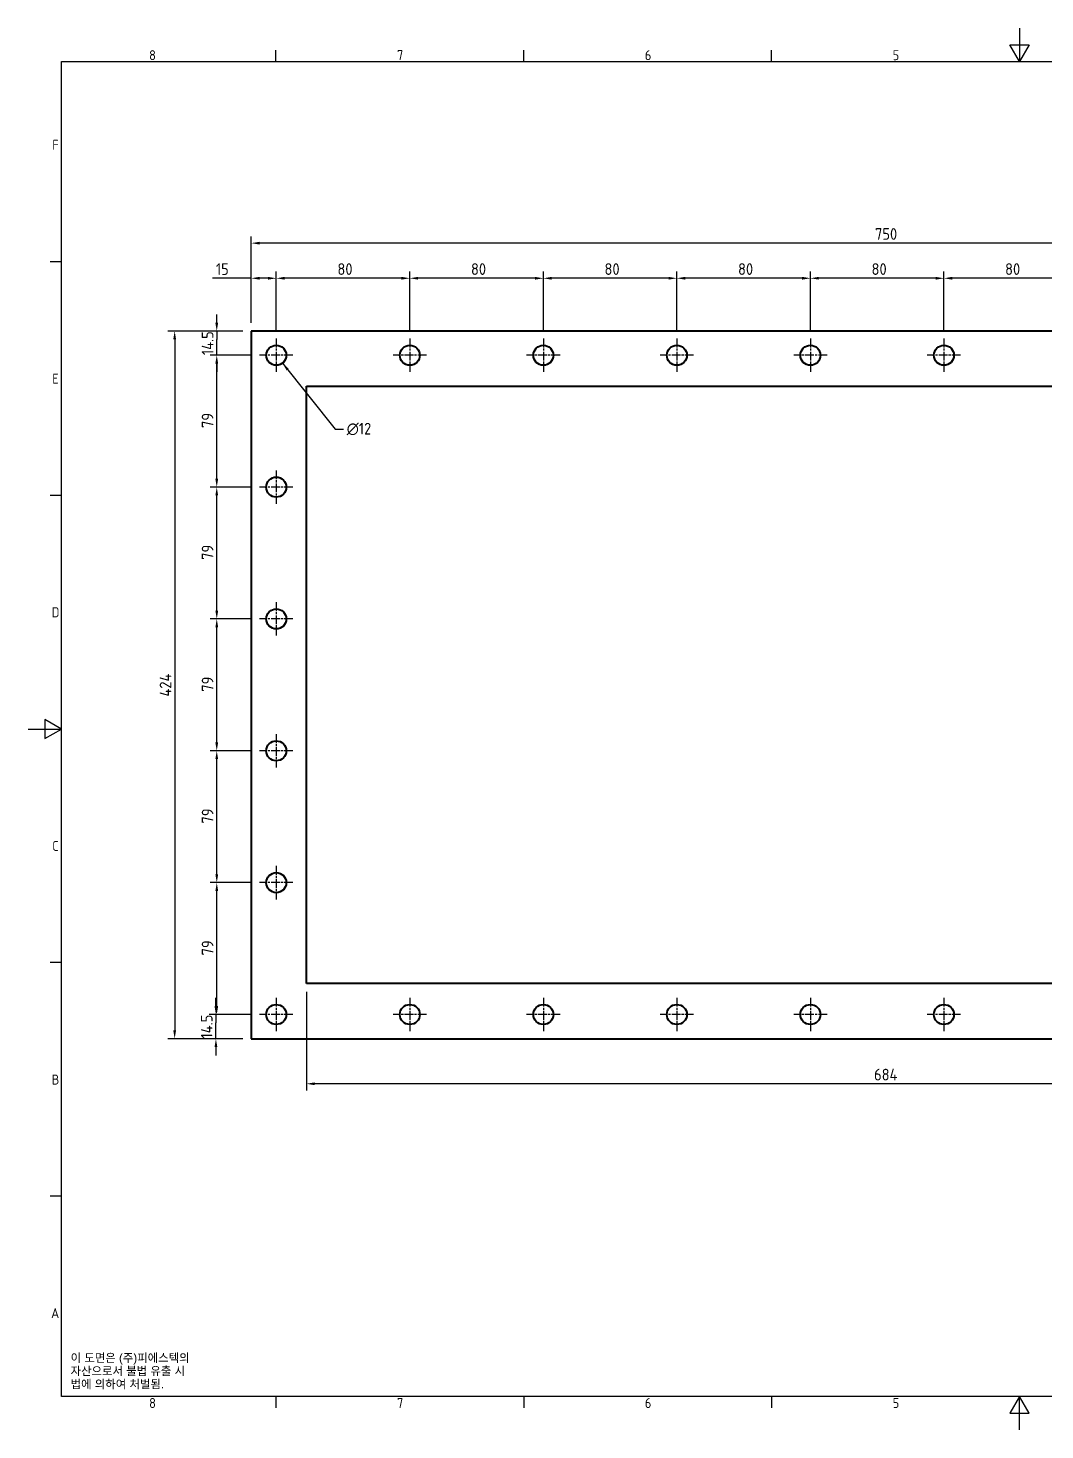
# Model space of a CAD drawing. Header units: millimetres. Extents: x 0 to 1188, y 0 to 840.
# Drawn here: x 0 to 609, y 0 to 840 of the extents above; entities that cross this region are included whole.
import ezdxf

# ---------------------------------------------------------------- set-up
doc = ezdxf.new("R2010")
doc.units = ezdxf.units.MM
doc.header["$LTSCALE"] = 2
doc.linetypes.add('CHAIN', pattern=[0.3543, 0.2362, -0.0295, 0.0591, -0.0295])
doc.layers.get('0').update_dxf_attribs({"color": 3, "lineweight": 25})
for name, color, linetype, lineweight in [('가시적인 것(ISO)', 3, 'Continuous', 40), ('경계(ISO)', 7, 'Continuous', 25), ('기호(ISO)', 5, 'Continuous', 25), ('중심 표식(ISO)', 1, 'Continuous', 25), ('치수(ISO)', 2, 'Continuous', 25)]:
    doc.layers.add(name, color=color, linetype=linetype, lineweight=lineweight)
doc.styles.add('문자 텍스트_M2B', font='isocp.shx')
doc.styles.add('문자 텍스트_PSTEK_POSCO', font='isocp.shx')
doc.styles.add('치수 텍스트_PSTEK_POSCO', font='isocp.shx')
doc.dimstyles.new('치수_PSTEK_POSCO', dxfattribs={"dimscale": 2, "dimtxt": 3.5, "dimasz": 2.5, "dimexe": 2, "dimexo": 2.5, "dimgap": 1, "dimtad": 1, "dimrnd": 1e-08, "dimdsep": 46, "dimtxsty": '치수 텍스트_PSTEK_POSCO', "dimcen": 0.09, "dimdle": 10, "dimclrd": 7, "dimclre": 7, "dimclrt": 2, "dimadec": 1, "dimazin": 2, "dimtfac": 1, "dimtmove": 0, "dimatfit": 3, "dimfxl": 0, "dimtolj": 1, "dimlwd": -1, "dimlwe": -1, "dimarcsym": 0})
doc.dimstyles.new('치수_PSTEK_POSCO$7', dxfattribs={"dimscale": 2, "dimtxt": 3.5, "dimasz": 2.5, "dimexe": 2, "dimexo": 2.5, "dimgap": 1, "dimtad": 1, "dimrnd": 1e-08, "dimdsep": 46, "dimtxsty": '치수 텍스트_PSTEK_POSCO', "dimcen": 0.09, "dimdle": 10, "dimclrd": 7, "dimclre": 7, "dimclrt": 2, "dimadec": 1, "dimazin": 2, "dimtfac": 1, "dimtmove": 0, "dimatfit": 3, "dimfxl": 0, "dimtolj": 1, "dimlwd": -1, "dimlwe": -1, "dimarcsym": 0})

# ---------------------------------------------------------------- blocks, each defined once
blk = doc.blocks.new('경계 Default Border')
at = {"layer": '경계(ISO)'}
for p, q in [((74.25, 410), (74.25, 413.4)), ((148.5, 410), (148.5, 413.4)), ((222.75, 410), (222.75, 413.4)), ((10, 350), (6.6, 350)), ((10, 280), (6.6, 280)), ((10, 140), (6.6, 140)), ((10, 70), (6.6, 70)), ((74.25, 10), (74.25, 6.6)), ((148.5, 10), (148.5, 6.6)), ((222.75, 10), (222.75, 6.6))]:
    blk.add_line(p, q, dxfattribs=at)
at = {"layer": '경계(ISO)', "flags": 128}
for points in [[(297, 420), (297, 410), (294.11, 415), (299.89, 415), (297, 410)], [(10, 10), (10, 410), (584, 410), (584, 10), (10, 10)], [(0, 210), (10, 210), (5, 212.89), (5, 207.11), (10, 210)], [(297, 0), (297, 10), (294.11, 5), (299.89, 5), (297, 10)]]:
    blk.add_lwpolyline(points, dxfattribs=at)
at = {"layer": '경계(ISO)', "color": 2, "char_height": 3, "attachment_point": 7, "style": '문자 텍스트_M2B'}
for s, insert in [('8', (36.27, 410.37)), ('7', (110.52, 410.39)), ('6', (184.77, 410.37)), ('5', (259.02, 410.37)), ('F', (7.24, 383.5)), ('E', (7.24, 313.47)), ('D', (7.08, 243.47)), ('C', (7.24, 173.47)), ('B', (7.08, 103.47)), ('A', (6.91, 33.49)), ('8', (36.27, 6.57)), ('7', (110.52, 6.59)), ('6', (184.77, 6.57)), ('5', (259.02, 6.57))]:
    blk.add_mtext(s, dxfattribs=dict(at, insert=insert))
blk = doc.blocks.new('*D23')
at = {"layer": 'Defpoints', "color": 0, "transparency": 16777216}
for p in [(133.73, 711.11), (133.73, 658.43), (883.73, 658.43)]:
    blk.add_point(p, dxfattribs=at)
at = {"layer": '치수(ISO)', "color": 7, "transparency": 16777216}
for p, q in [((133.73, 663.43), (133.73, 715.11)), ((883.73, 663.43), (883.73, 715.11)), ((878.73, 711.11), (138.73, 711.11))]:
    blk.add_line(p, q, dxfattribs=at)
for points in [[(138.73, 711.94), (138.73, 710.28), (133.73, 711.11)], [(878.73, 711.94), (878.73, 710.28), (883.73, 711.11)]]:
    blk.add_solid(points, dxfattribs=at)
at = {"layer": '치수(ISO)', "color": 2, "transparency": 16777216, "insert": (507.43, 716.61), "char_height": 7, "attachment_point": 4, "style": '치수 텍스트_PSTEK_POSCO'}
blk.add_mtext('\\A1;750', dxfattribs=at)
blk = doc.blocks.new('*D24')
at = {"layer": 'Defpoints', "color": 0, "transparency": 16777216}
for p in [(133.73, 658.43), (87.85, 234.43), (133.73, 234.43)]:
    blk.add_point(p, dxfattribs=at)
at = {"layer": '치수(ISO)', "color": 7, "transparency": 16777216}
for p, q in [((128.73, 658.43), (83.85, 658.43)), ((87.85, 653.43), (87.85, 239.43)), ((128.73, 234.43), (83.85, 234.43))]:
    blk.add_line(p, q, dxfattribs=at)
for points in [[(87.02, 653.43), (88.69, 653.43), (87.85, 658.43)], [(87.02, 239.43), (88.69, 239.43), (87.85, 234.43)]]:
    blk.add_solid(points, dxfattribs=at)
at = {"layer": '치수(ISO)', "color": 2, "transparency": 16777216, "insert": (82.35, 439.43), "char_height": 7, "attachment_point": 4, "rotation": 90, "style": '치수 텍스트_PSTEK_POSCO'}
blk.add_mtext('\\A1;424', dxfattribs=at)
blk = doc.blocks.new('*D25')
at = {"layer": 'Defpoints', "color": 0, "transparency": 16777216}
for p in [(113.06, 658.43), (133.73, 658.43), (138.73, 643.93)]:
    blk.add_point(p, dxfattribs=at)
at = {"layer": '치수(ISO)', "color": 7, "transparency": 16777216}
for p, q in [((113.06, 663.43), (113.06, 668.43)), ((128.73, 658.43), (109.06, 658.43)), ((113.06, 658.43), (113.06, 653.43)), ((113.06, 648.93), (113.06, 653.43)), ((113.06, 643.93), (113.06, 648.93)), ((133.73, 643.93), (109.06, 643.93)), ((113.06, 638.93), (113.06, 633.93))]:
    blk.add_line(p, q, dxfattribs=at)
for points in [[(112.23, 663.43), (113.9, 663.43), (113.06, 658.43)], [(112.23, 638.93), (113.9, 638.93), (113.06, 643.93)]]:
    blk.add_solid(points, dxfattribs=at)
at = {"layer": '치수(ISO)', "color": 2, "transparency": 16777216, "insert": (107.56, 644.03), "char_height": 7, "attachment_point": 4, "rotation": 90, "style": '치수 텍스트_PSTEK_POSCO'}
blk.add_mtext('\\A1;14.5', dxfattribs=at)
blk = doc.blocks.new('*D26')
at = {"layer": 'Defpoints', "color": 0, "transparency": 16777216}
for p in [(113.06, 643.93), (138.73, 643.93), (138.73, 564.93)]:
    blk.add_point(p, dxfattribs=at)
at = {"layer": '치수(ISO)', "color": 7, "transparency": 16777216}
for p, q in [((133.73, 643.93), (109.06, 643.93)), ((113.06, 569.93), (113.06, 638.93)), ((133.73, 564.93), (109.06, 564.93))]:
    blk.add_line(p, q, dxfattribs=at)
for points in [[(112.23, 638.93), (113.9, 638.93), (113.06, 643.93)], [(112.23, 569.93), (113.9, 569.93), (113.06, 564.93)]]:
    blk.add_solid(points, dxfattribs=at)
at = {"layer": '치수(ISO)', "color": 2, "transparency": 16777216, "insert": (107.56, 600.35), "char_height": 7, "attachment_point": 4, "rotation": 90, "style": '치수 텍스트_PSTEK_POSCO'}
blk.add_mtext('\\A1;79', dxfattribs=at)
blk = doc.blocks.new('*D27')
at = {"layer": 'Defpoints', "color": 0, "transparency": 16777216}
for p in [(113.06, 564.93), (138.73, 564.93), (138.73, 485.93)]:
    blk.add_point(p, dxfattribs=at)
at = {"layer": '치수(ISO)', "color": 7, "transparency": 16777216}
for p, q in [((133.73, 564.93), (109.06, 564.93)), ((113.06, 490.93), (113.06, 559.93)), ((133.73, 485.93), (109.06, 485.93))]:
    blk.add_line(p, q, dxfattribs=at)
for points in [[(112.23, 559.93), (113.9, 559.93), (113.06, 564.93)], [(112.23, 490.93), (113.9, 490.93), (113.06, 485.93)]]:
    blk.add_solid(points, dxfattribs=at)
at = {"layer": '치수(ISO)', "color": 2, "transparency": 16777216, "insert": (107.56, 521.35), "char_height": 7, "attachment_point": 4, "rotation": 90, "style": '치수 텍스트_PSTEK_POSCO'}
blk.add_mtext('\\A1;79', dxfattribs=at)
blk = doc.blocks.new('*D28')
at = {"layer": 'Defpoints', "color": 0, "transparency": 16777216}
for p in [(113.06, 485.93), (138.73, 485.93), (138.73, 406.93)]:
    blk.add_point(p, dxfattribs=at)
at = {"layer": '치수(ISO)', "color": 7, "transparency": 16777216}
for p, q in [((133.73, 485.93), (109.06, 485.93)), ((113.06, 411.93), (113.06, 480.93)), ((133.73, 406.93), (109.06, 406.93))]:
    blk.add_line(p, q, dxfattribs=at)
for points in [[(112.23, 480.93), (113.9, 480.93), (113.06, 485.93)], [(112.23, 411.93), (113.9, 411.93), (113.06, 406.93)]]:
    blk.add_solid(points, dxfattribs=at)
at = {"layer": '치수(ISO)', "color": 2, "transparency": 16777216, "insert": (107.56, 442.35), "char_height": 7, "attachment_point": 4, "rotation": 90, "style": '치수 텍스트_PSTEK_POSCO'}
blk.add_mtext('\\A1;79', dxfattribs=at)
blk = doc.blocks.new('*D29')
at = {"layer": 'Defpoints', "color": 0, "transparency": 16777216}
for p in [(113.06, 406.93), (138.73, 406.93), (138.73, 327.93)]:
    blk.add_point(p, dxfattribs=at)
at = {"layer": '치수(ISO)', "color": 7, "transparency": 16777216}
for p, q in [((133.73, 406.93), (109.06, 406.93)), ((113.06, 332.93), (113.06, 401.93)), ((133.73, 327.93), (109.06, 327.93))]:
    blk.add_line(p, q, dxfattribs=at)
for points in [[(112.23, 401.93), (113.9, 401.93), (113.06, 406.93)], [(112.23, 332.93), (113.9, 332.93), (113.06, 327.93)]]:
    blk.add_solid(points, dxfattribs=at)
at = {"layer": '치수(ISO)', "color": 2, "transparency": 16777216, "insert": (107.56, 363.35), "char_height": 7, "attachment_point": 4, "rotation": 90, "style": '치수 텍스트_PSTEK_POSCO'}
blk.add_mtext('\\A1;79', dxfattribs=at)
blk = doc.blocks.new('*D30')
at = {"layer": 'Defpoints', "color": 0, "transparency": 16777216}
for p in [(113.06, 327.93), (138.73, 327.93), (138.73, 248.93)]:
    blk.add_point(p, dxfattribs=at)
at = {"layer": '치수(ISO)', "color": 7, "transparency": 16777216}
for p, q in [((133.73, 327.93), (109.06, 327.93)), ((113.06, 253.93), (113.06, 322.93)), ((133.73, 248.93), (109.06, 248.93))]:
    blk.add_line(p, q, dxfattribs=at)
for points in [[(112.23, 322.93), (113.9, 322.93), (113.06, 327.93)], [(112.23, 253.93), (113.9, 253.93), (113.06, 248.93)]]:
    blk.add_solid(points, dxfattribs=at)
at = {"layer": '치수(ISO)', "color": 2, "transparency": 16777216, "insert": (107.56, 284.35), "char_height": 7, "attachment_point": 4, "rotation": 90, "style": '치수 텍스트_PSTEK_POSCO'}
blk.add_mtext('\\A1;79', dxfattribs=at)
blk = doc.blocks.new('*D31')
at = {"layer": 'Defpoints', "color": 0, "transparency": 16777216}
for p in [(112.56, 248.93), (138.73, 248.93), (133.73, 234.43)]:
    blk.add_point(p, dxfattribs=at)
at = {"layer": '치수(ISO)', "color": 7, "transparency": 16777216}
for p, q in [((112.56, 253.93), (112.56, 258.93)), ((133.73, 248.93), (108.56, 248.93)), ((112.56, 248.93), (112.56, 243.93)), ((112.56, 239.43), (112.56, 243.93)), ((112.56, 234.43), (112.56, 239.43)), ((128.73, 234.43), (108.56, 234.43)), ((112.56, 229.43), (112.56, 224.43))]:
    blk.add_line(p, q, dxfattribs=at)
for points in [[(111.73, 253.93), (113.4, 253.93), (112.56, 248.93)], [(111.73, 229.43), (113.4, 229.43), (112.56, 234.43)]]:
    blk.add_solid(points, dxfattribs=at)
at = {"layer": '치수(ISO)', "color": 2, "transparency": 16777216, "insert": (107.06, 234.53), "char_height": 7, "attachment_point": 4, "rotation": 90, "style": '치수 텍스트_PSTEK_POSCO'}
blk.add_mtext('\\A1;14.5', dxfattribs=at)
blk = doc.blocks.new('*D33')
at = {"layer": 'Defpoints', "color": 0, "transparency": 16777216}
for p in [(166.73, 267.43), (850.73, 267.43), (166.73, 207.43)]:
    blk.add_point(p, dxfattribs=at)
at = {"layer": '치수(ISO)', "color": 7, "transparency": 16777216}
for p, q in [((166.73, 262.43), (166.73, 203.43)), ((850.73, 262.43), (850.73, 203.43)), ((845.73, 207.43), (171.73, 207.43))]:
    blk.add_line(p, q, dxfattribs=at)
for points in [[(171.73, 208.26), (171.73, 206.6), (166.73, 207.43)], [(845.73, 208.26), (845.73, 206.6), (850.73, 207.43)]]:
    blk.add_solid(points, dxfattribs=at)
at = {"layer": '치수(ISO)', "color": 2, "transparency": 16777216, "insert": (506.87, 212.93), "char_height": 7, "attachment_point": 4, "style": '치수 텍스트_PSTEK_POSCO'}
blk.add_mtext('\\A1;684', dxfattribs=at)
blk = doc.blocks.new('*D34')
at = {"layer": 'Defpoints', "color": 0, "transparency": 16777216}
for p in [(133.73, 690.07), (133.73, 658.43), (148.73, 653.93)]:
    blk.add_point(p, dxfattribs=at)
at = {"layer": '치수(ISO)', "color": 7, "transparency": 16777216}
for p, q in [((133.73, 690.07), (110.54, 690.07)), ((133.73, 663.43), (133.73, 694.07)), ((143.73, 690.07), (138.73, 690.07)), ((148.73, 658.93), (148.73, 694.07))]:
    blk.add_line(p, q, dxfattribs=at)
for points in [[(138.73, 690.91), (138.73, 689.24), (133.73, 690.07)], [(143.73, 690.91), (143.73, 689.24), (148.73, 690.07)]]:
    blk.add_solid(points, dxfattribs=at)
at = {"layer": '치수(ISO)', "color": 2, "transparency": 16777216, "insert": (112.54, 695.57), "char_height": 7, "attachment_point": 4, "style": '치수 텍스트_PSTEK_POSCO'}
blk.add_mtext('\\A1;15', dxfattribs=at)
blk = doc.blocks.new('*D35')
at = {"layer": 'Defpoints', "color": 0, "transparency": 16777216}
for p in [(148.73, 690.07), (148.73, 653.93), (228.73, 653.93)]:
    blk.add_point(p, dxfattribs=at)
at = {"layer": '치수(ISO)', "color": 7, "transparency": 16777216}
for p, q in [((148.73, 658.93), (148.73, 694.07)), ((223.73, 690.07), (153.73, 690.07)), ((228.73, 658.93), (228.73, 694.07))]:
    blk.add_line(p, q, dxfattribs=at)
for points in [[(153.73, 690.91), (153.73, 689.24), (148.73, 690.07)], [(223.73, 690.91), (223.73, 689.24), (228.73, 690.07)]]:
    blk.add_solid(points, dxfattribs=at)
at = {"layer": '치수(ISO)', "color": 2, "transparency": 16777216, "insert": (185.36, 695.57), "char_height": 7, "attachment_point": 4, "style": '치수 텍스트_PSTEK_POSCO'}
blk.add_mtext('\\A1;80', dxfattribs=at)
blk = doc.blocks.new('*D36')
at = {"layer": 'Defpoints', "color": 0, "transparency": 16777216}
for p in [(228.73, 690.07), (228.73, 653.93), (308.73, 653.93)]:
    blk.add_point(p, dxfattribs=at)
at = {"layer": '치수(ISO)', "color": 7, "transparency": 16777216}
for p, q in [((228.73, 658.93), (228.73, 694.07)), ((303.73, 690.07), (233.73, 690.07)), ((308.73, 658.93), (308.73, 694.07))]:
    blk.add_line(p, q, dxfattribs=at)
for points in [[(233.73, 690.91), (233.73, 689.24), (228.73, 690.07)], [(303.73, 690.91), (303.73, 689.24), (308.73, 690.07)]]:
    blk.add_solid(points, dxfattribs=at)
at = {"layer": '치수(ISO)', "color": 2, "transparency": 16777216, "insert": (265.36, 695.57), "char_height": 7, "attachment_point": 4, "style": '치수 텍스트_PSTEK_POSCO'}
blk.add_mtext('\\A1;80', dxfattribs=at)
blk = doc.blocks.new('*D37')
at = {"layer": 'Defpoints', "color": 0, "transparency": 16777216}
for p in [(308.73, 690.07), (308.73, 653.93), (388.73, 653.93)]:
    blk.add_point(p, dxfattribs=at)
at = {"layer": '치수(ISO)', "color": 7, "transparency": 16777216}
for p, q in [((308.73, 658.93), (308.73, 694.07)), ((383.73, 690.07), (313.73, 690.07)), ((388.73, 658.93), (388.73, 694.07))]:
    blk.add_line(p, q, dxfattribs=at)
for points in [[(313.73, 690.91), (313.73, 689.24), (308.73, 690.07)], [(383.73, 690.91), (383.73, 689.24), (388.73, 690.07)]]:
    blk.add_solid(points, dxfattribs=at)
at = {"layer": '치수(ISO)', "color": 2, "transparency": 16777216, "insert": (345.36, 695.57), "char_height": 7, "attachment_point": 4, "style": '치수 텍스트_PSTEK_POSCO'}
blk.add_mtext('\\A1;80', dxfattribs=at)
blk = doc.blocks.new('*D38')
at = {"layer": 'Defpoints', "color": 0, "transparency": 16777216}
for p in [(388.73, 690.07), (388.73, 653.93), (468.73, 653.93)]:
    blk.add_point(p, dxfattribs=at)
at = {"layer": '치수(ISO)', "color": 7, "transparency": 16777216}
for p, q in [((388.73, 658.93), (388.73, 694.07)), ((463.73, 690.07), (393.73, 690.07)), ((468.73, 658.93), (468.73, 694.07))]:
    blk.add_line(p, q, dxfattribs=at)
for points in [[(393.73, 690.91), (393.73, 689.24), (388.73, 690.07)], [(463.73, 690.91), (463.73, 689.24), (468.73, 690.07)]]:
    blk.add_solid(points, dxfattribs=at)
at = {"layer": '치수(ISO)', "color": 2, "transparency": 16777216, "insert": (425.36, 695.57), "char_height": 7, "attachment_point": 4, "style": '치수 텍스트_PSTEK_POSCO'}
blk.add_mtext('\\A1;80', dxfattribs=at)
blk = doc.blocks.new('*D39')
at = {"layer": 'Defpoints', "color": 0, "transparency": 16777216}
for p in [(468.73, 690.07), (468.73, 653.93), (548.73, 653.93)]:
    blk.add_point(p, dxfattribs=at)
at = {"layer": '치수(ISO)', "color": 7, "transparency": 16777216}
for p, q in [((468.73, 658.93), (468.73, 694.07)), ((543.73, 690.07), (473.73, 690.07)), ((548.73, 658.93), (548.73, 694.07))]:
    blk.add_line(p, q, dxfattribs=at)
for points in [[(473.73, 690.91), (473.73, 689.24), (468.73, 690.07)], [(543.73, 690.91), (543.73, 689.24), (548.73, 690.07)]]:
    blk.add_solid(points, dxfattribs=at)
at = {"layer": '치수(ISO)', "color": 2, "transparency": 16777216, "insert": (505.36, 695.57), "char_height": 7, "attachment_point": 4, "style": '치수 텍스트_PSTEK_POSCO'}
blk.add_mtext('\\A1;80', dxfattribs=at)
blk = doc.blocks.new('*D40')
at = {"layer": 'Defpoints', "color": 0, "transparency": 16777216}
for p in [(548.73, 690.07), (548.73, 653.93), (628.73, 653.93)]:
    blk.add_point(p, dxfattribs=at)
at = {"layer": '치수(ISO)', "color": 7, "transparency": 16777216}
for p, q in [((548.73, 658.93), (548.73, 694.07)), ((623.73, 690.07), (553.73, 690.07)), ((628.73, 658.93), (628.73, 694.07))]:
    blk.add_line(p, q, dxfattribs=at)
for points in [[(553.73, 690.91), (553.73, 689.24), (548.73, 690.07)], [(623.73, 690.91), (623.73, 689.24), (628.73, 690.07)]]:
    blk.add_solid(points, dxfattribs=at)
at = {"layer": '치수(ISO)', "color": 2, "transparency": 16777216, "insert": (585.36, 695.57), "char_height": 7, "attachment_point": 4, "style": '치수 텍스트_PSTEK_POSCO'}
blk.add_mtext('\\A1;80', dxfattribs=at)

msp = doc.modelspace()

# ---------------------------------------------------------------- linework, layer by layer
at = {"layer": '가시적인 것(ISO)'}
for p, q in [((133.73, 658.429), (133.73, 234.429)), ((883.73, 658.429), (133.73, 658.429)), ((166.73, 267.429), (166.73, 625.429)), ((166.73, 625.429), (850.73, 625.429)), ((850.73, 267.429), (166.73, 267.429)), ((133.73, 234.429), (883.73, 234.429))]:
    msp.add_line(p, q, dxfattribs=at)
for centre in [(148.73, 643.929), (228.73, 643.929), (308.73, 643.929), (388.73, 643.929), (468.73, 643.929), (548.73, 643.929), (148.73, 564.929), (148.73, 485.929), (148.73, 406.929), (148.73, 327.929), (148.73, 248.929), (228.73, 248.929), (308.73, 248.929), (388.73, 248.929), (468.73, 248.929), (548.73, 248.929)]:
    msp.add_circle(centre, 6, dxfattribs=at)
at = {"layer": '중심 표식(ISO)', "linetype": 'CHAIN', "ltscale": 11.111974}
for p, q in [((148.73, 653.929), (148.73, 633.929)), ((228.73, 653.929), (228.73, 633.929)), ((308.73, 653.929), (308.73, 633.929)), ((388.73, 653.929), (388.73, 633.929)), ((468.73, 653.929), (468.73, 633.929)), ((548.73, 653.929), (548.73, 633.929)), ((158.73, 643.929), (138.73, 643.929)), ((238.73, 643.929), (218.73, 643.929)), ((318.73, 643.929), (298.73, 643.929)), ((398.73, 643.929), (378.73, 643.929)), ((478.73, 643.929), (458.73, 643.929)), ((558.73, 643.929), (538.73, 643.929)), ((148.73, 574.929), (148.73, 554.929)), ((158.73, 564.929), (138.73, 564.929)), ((148.73, 495.929), (148.73, 475.929)), ((158.73, 485.929), (138.73, 485.929)), ((148.73, 416.929), (148.73, 396.929)), ((158.73, 406.929), (138.73, 406.929)), ((148.73, 337.929), (148.73, 317.929)), ((158.73, 327.929), (138.73, 327.929)), ((148.73, 258.929), (148.73, 238.929)), ((228.73, 258.929), (228.73, 238.929)), ((308.73, 258.929), (308.73, 238.929)), ((388.73, 258.929), (388.73, 238.929)), ((468.73, 258.929), (468.73, 238.929)), ((548.73, 258.929), (548.73, 238.929)), ((158.73, 248.929), (138.73, 248.929)), ((238.73, 248.929), (218.73, 248.929)), ((318.73, 248.929), (298.73, 248.929)), ((398.73, 248.929), (378.73, 248.929)), ((478.73, 248.929), (458.73, 248.929)), ((558.73, 248.929), (538.73, 248.929))]:
    msp.add_line(p, q, dxfattribs=at)

# ---------------------------------------------------------------- block references
at = {"xscale": 2, "yscale": 2, "zscale": 2}
msp.add_blockref('경계 Default Border', (0, 0), dxfattribs=at)

# ---------------------------------------------------------------- texts
at = {"layer": '기호(ISO)', "color": 2, "attachment_point": 4}
for s, insert, char_height, width, line_spacing_factor, style in [('{\\fAIGDT|b0|i0;\\H7.0000;n\\fisocp|b0|i0;\\H7.0000;12}', (190.929, 599.725), 7, 17.35252, 0.6125, '치수 텍스트_PSTEK_POSCO'), ('{\\fArial|b0|i0;\\H5.0000;이 도면은 (주)피에스텍의\\P자산으로서 불법 유출 시 \\P법에 의하여 처벌됨.}', (25.51, 35.029), 5, 78.61221, 0.944221, '문자 텍스트_PSTEK_POSCO')]:
    msp.add_mtext(s, dxfattribs=dict(at, insert=insert, char_height=char_height, width=width, line_spacing_factor=line_spacing_factor, style=style))

# ---------------------------------------------------------------- dimensions: what is measured, and where the dimension line sits
at = {"layer": '치수(ISO)', "color": 7}
for base, p1, p2, angle, override, picture, middle in [((133.73, 711.11), (883.73, 658.429), (133.73, 658.429), 180, {"dimdec": 2, "dimtp": 0, "dimtm": 0, "dimtdec": 2, "dimtofl": 0, "dimatfit": 1}, '*D23', (513.73, 711.11)), ((113.065, 658.429), (138.73, 643.929), (133.73, 658.429), 90, {"dimdec": 2, "dimtp": 0, "dimtm": 0, "dimtdec": 2, "dimtofl": 0}, '*D25', (113.065, 651.179)), ((87.852, 234.429), (133.73, 658.429), (133.73, 234.429), 90, {"dimdec": 2, "dimtp": 0, "dimtm": 0, "dimtdec": 2, "dimtofl": 0, "dimatfit": 1}, '*D24', (87.852, 446.429)), ((113.065, 643.929), (138.73, 564.929), (138.73, 643.929), 90, {"dimdec": 2, "dimtp": 0, "dimtm": 0, "dimtdec": 2, "dimtofl": 0, "dimatfit": 1}, '*D26', (113.065, 604.449)), ((113.065, 564.929), (138.73, 485.929), (138.73, 564.929), 90, {"dimdec": 2, "dimtp": 0, "dimtm": 0, "dimtdec": 2, "dimtofl": 0, "dimatfit": 1}, '*D27', (113.065, 525.449)), ((113.065, 485.929), (138.73, 406.929), (138.73, 485.929), 90, {"dimdec": 2, "dimtp": 0, "dimtm": 0, "dimtdec": 2, "dimtofl": 0, "dimatfit": 1}, '*D28', (113.065, 446.449)), ((113.065, 406.929), (138.73, 327.929), (138.73, 406.929), 90, {"dimdec": 2, "dimtp": 0, "dimtm": 0, "dimtdec": 2, "dimtofl": 0, "dimatfit": 1}, '*D29', (113.065, 367.449)), ((113.065, 327.929), (138.73, 248.929), (138.73, 327.929), 90, {"dimdec": 2, "dimtp": 0, "dimtm": 0, "dimtdec": 2, "dimtofl": 0, "dimatfit": 1}, '*D30', (113.065, 288.449)), ((166.73, 207.429), (850.73, 267.429), (166.73, 267.429), 180, {"dimdec": 2, "dimtp": 0, "dimtm": 0, "dimtdec": 2, "dimtofl": 0, "dimatfit": 1}, '*D33', (513.73, 207.429)), ((112.565, 248.929), (133.73, 234.429), (138.73, 248.929), 90, {"dimdec": 2, "dimtp": 0, "dimtm": 0, "dimtdec": 2, "dimtofl": 0}, '*D31', (112.565, 241.679))]:
    dim = msp.add_linear_dim(base=base, p1=p1, p2=p2, angle=angle, dimstyle='치수_PSTEK_POSCO', override=override, dxfattribs=at)
    dim.commit()
    dim.dimension.update_dxf_attribs({"geometry": picture, "text_midpoint": middle, "dimtype": 160})
for base, p1, p2, override, picture, middle in [((133.73, 690.074), (148.73, 653.929), (133.73, 658.429), {"dimdec": 2, "dimtp": 0, "dimtm": 0, "dimtdec": 2, "dimtofl": 0, "dimatfit": 2}, '*D34', (115.84, 690.074)), ((148.73, 690.074), (228.73, 653.929), (148.73, 653.929), {"dimdec": 2, "dimtp": 0, "dimtm": 0, "dimtdec": 2, "dimtofl": 0, "dimatfit": 1}, '*D35', (189.21, 690.074)), ((228.73, 690.074), (308.73, 653.929), (228.73, 653.929), {"dimdec": 2, "dimtp": 0, "dimtm": 0, "dimtdec": 2, "dimtofl": 0, "dimatfit": 1}, '*D36', (269.21, 690.074)), ((308.73, 690.074), (388.73, 653.929), (308.73, 653.929), {"dimdec": 2, "dimtp": 0, "dimtm": 0, "dimtdec": 2, "dimtofl": 0, "dimatfit": 1}, '*D37', (349.21, 690.074)), ((388.73, 690.074), (468.73, 653.929), (388.73, 653.929), {"dimdec": 2, "dimtp": 0, "dimtm": 0, "dimtdec": 2, "dimtofl": 0, "dimatfit": 1}, '*D38', (429.21, 690.074)), ((468.73, 690.074), (548.73, 653.929), (468.73, 653.929), {"dimdec": 2, "dimtp": 0, "dimtm": 0, "dimtdec": 2, "dimtofl": 0, "dimatfit": 1}, '*D39', (509.21, 690.074)), ((548.73, 690.074), (628.73, 653.929), (548.73, 653.929), {"dimdec": 2, "dimtp": 0, "dimtm": 0, "dimtdec": 2, "dimtofl": 0, "dimatfit": 1}, '*D40', (589.21, 690.074))]:
    dim = msp.add_linear_dim(base=base, p1=p1, p2=p2, dimstyle='치수_PSTEK_POSCO', override=override, dxfattribs=at)
    dim.commit()
    dim.dimension.update_dxf_attribs({"geometry": picture, "text_midpoint": middle, "dimtype": 160})

# ---------------------------------------------------------------- leaders
at = {"layer": '기호(ISO)', "color": 7, "annotation_type": 0, "has_hookline": 1, "hookline_direction": 0, "text_width": 15.753}
msp.add_leader([(152.456, 639.226), (183.929, 599.725), (188.929, 599.725)], dimstyle='치수_PSTEK_POSCO$7', override={"dimtad": 0}, dxfattribs=at)

doc.saveas('drawing.dxf')
